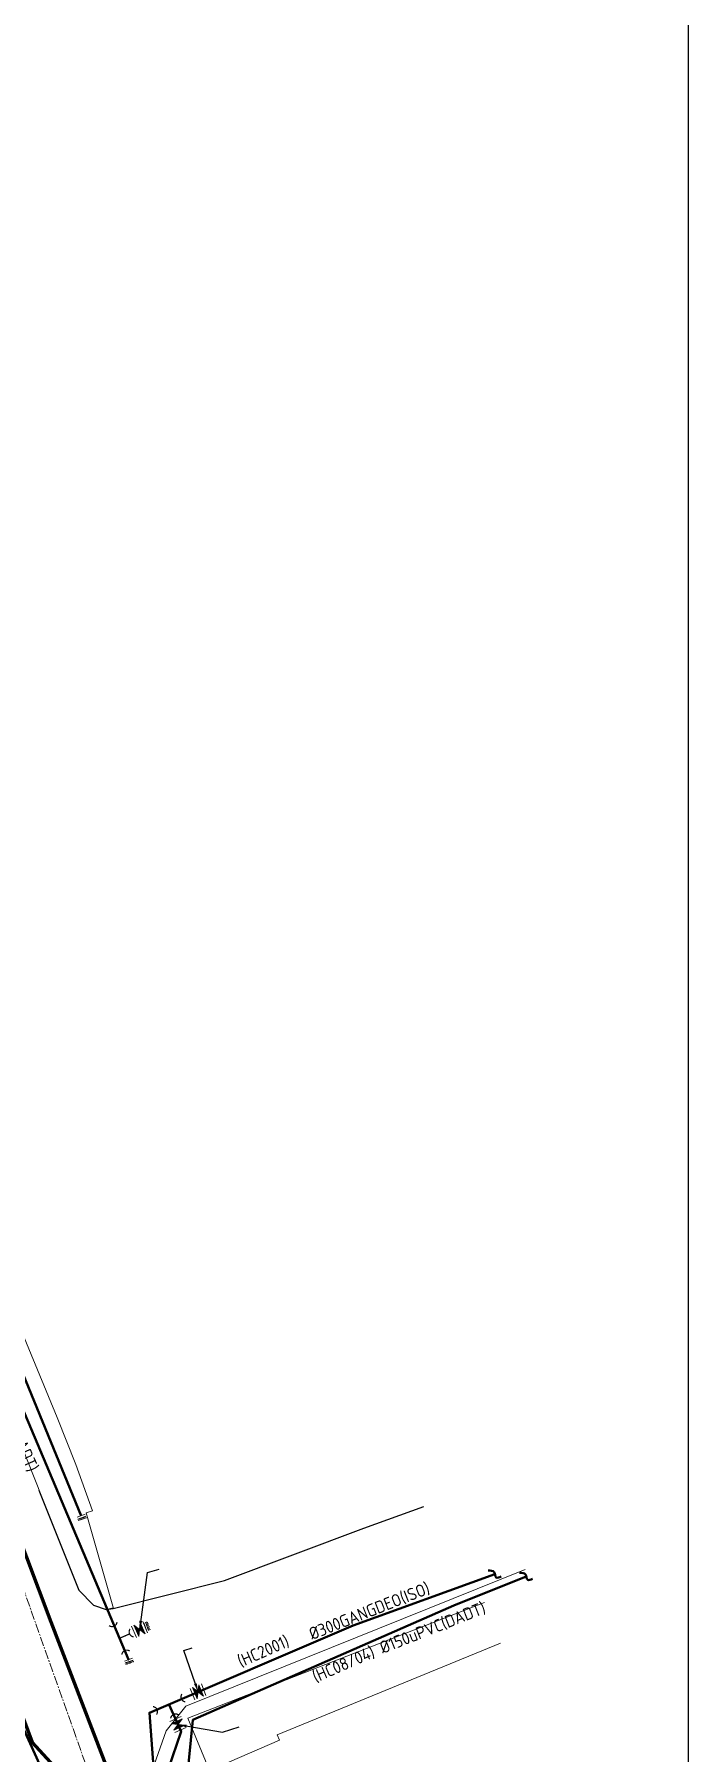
# Model space of a CAD drawing. Header units: inches. Extents: x 595615 to 1194060, y 1190840 to 2385448.
# Drawn here: x 597308.2 to 597361.2, y 1192922.8 to 1193062 of the extents above; entities that cross this region are included whole.
import ezdxf

# ---------------------------------------------------------------- set-up
doc = ezdxf.new("R2010")
doc.units = ezdxf.units.IN
doc.header["$MEASUREMENT"] = 0
doc.linetypes.add('CENTER2', pattern=[1.125, 0.75, -0.125, 0.125, -0.125])
doc.layers.get('Defpoints').update_dxf_attribs({"color": 1})
for name, color, linetype, lineweight in [('Chitiet', 4, 'Continuous', 9), ('DN 150 uPVC', 4, 'Continuous', 50), ('DN 300 DI', 4, 'Continuous', 50), ('DN 350 CI', 5, 'Continuous', 70), ('NAM-CDAI', 220, 'Continuous', 25), ('Nen tim duong', 9, 'CENTER2', 0), ('Nen_P14TB', 9, 'Continuous', 0), ('ONG CAP 2 (DADT)', 140, 'Continuous', 70), ('ONG CAP 3 (DADT)', 221, 'Continuous', 50), ('TEXT PIPE', 3, 'Continuous', 25), ('VAN', 7, 'Continuous', 20)]:
    doc.layers.add(name, color=color, linetype=linetype, lineweight=lineweight)
doc.layers.add('ki hieu van', color=170, linetype='Continuous')
doc.layers.add('Layer1', color=7, linetype='Continuous', lineweight=9, true_color=0xbdbdbd)
doc.styles.add('text', font='isocp2.shx')
doc.styles.add('VNI-HC', font='VHELVCN_0.TTF')
doc.dimstyles.new('DUONG KICH THUOC', dxfattribs={"dimtxt": 1, "dimasz": 0.7, "dimexe": 0.5, "dimexo": 0.3, "dimgap": 0.2, "dimtad": 1, "dimzin": 0, "dimdsep": 46, "dimtxsty": 'VNI-HC', "dimblk": 'ARCHTICK', "dimcen": 0.09, "dimdle": 0.5, "dimclrd": 256, "dimclre": 256, "dimclrt": 256, "dimadec": 0, "dimazin": 0, "dimtfac": 1, "dimtofl": 0, "dimtmove": 0, "dimatfit": 3, "dimfxl": 1, "dimtolj": 1, "dimtzin": 0, "dimlwd": -1, "dimlwe": -1, "dimarcsym": 0})

# ---------------------------------------------------------------- blocks, each defined once
blk = doc.blocks.new('VAN')
at = {"layer": 'VAN'}
h = blk.add_hatch(color=256, dxfattribs=at)
h.paths.add_polyline_path([(0.21, -0.5), (0.49, 0), (0.21, 0.5)])
h.paths.add_polyline_path([(0.77, 0.5), (0.49, 0), (0.77, -0.5)])
at = {"layer": 'VAN', "ltscale": 100}
for p, q in [((0, 0.5), (0, -0.5)), ((0.77, -0.5), (0.21, 0.5)), ((0.21, -0.5), (0.77, 0.5)), ((0.21, 0.5), (0.21, -0.5)), ((0.77, 0.5), (0.77, -0.5)), ((0.98, 0.5), (0.98, -0.5))]:
    blk.add_line(p, q, dxfattribs=at)
blk = doc.blocks.new('TE+VAN')
at = {"layer": 'Chitiet', "ltscale": 100, "const_width": 0.1}
for points in [[(-0.35, 1.28, 0.571257), (0.35, 1.28)], [(1.1, 0.35, 0.571257), (1.1, -0.35)], [(0.35, -1.28, 0.571257), (-0.35, -1.28)]]:
    blk.add_lwpolyline(points, format="xyb", dxfattribs=at)
for points in [[(0, -1.08), (0, 1.08)], [(0.9, 0), (0, 0)]]:
    blk.add_lwpolyline(points, dxfattribs=at)
at = {"layer": 'VAN'}
blk.add_blockref('VAN', (1.3, 0), dxfattribs=at)
blk = doc.blocks.new('BIT')
at = {"layer": 'Chitiet', "ltscale": 100}
for p, q in [((0.35, 0), (-0.35, 0)), ((-0.3, -0.16), (-0.35, -0.21)), ((0.35, -0.16), (-0.35, -0.16)), ((-0.18, -0.16), (-0.34, -0.33)), ((-0.06, -0.16), (-0.22, -0.33)), ((0.07, -0.16), (-0.09, -0.33)), ((0.19, -0.16), (0.03, -0.33)), ((0.32, -0.16), (0.15, -0.33)), ((0.35, -0.25), (0.28, -0.33))]:
    blk.add_line(p, q, dxfattribs=at)
blk = doc.blocks.new('_ArchTick')
at = {"color": 0, "linetype": 'ByBlock', "const_width": 0.15}
blk.add_lwpolyline([(-0.5, -0.5), (0.5, 0.5)], dxfattribs=at)

msp = doc.modelspace()

# ---------------------------------------------------------------- linework, layer by layer
at = {"ltscale": 2}
for points in [[(597308.55, 1192944.045), (597311.791, 1192935.933), (597312.972, 1192934.724), (597314.012, 1192934.365), (597314.582, 1192934.445)], [(597314.582, 1192934.445), (597323.59, 1192936.722), (597334.887, 1192940.971), (597339.766, 1192942.715)]]:
    msp.add_lwpolyline(points, dxfattribs=at)
at = {"layer": 'Defpoints'}
msp.add_lwpolyline([(597361.233, 1192441.604), (597361.233, 1193242.556), (596228.852, 1193242.556), (596228.852, 1192441.604)], close=True, dxfattribs=at)
at = {"layer": 'DN 150 uPVC'}
msp.add_lwpolyline([(597311.973, 1192941.97), (597288.398, 1192999.351), (597283.512, 1193012.144), (597282.013, 1193012.34), (597276.751, 1193024.522), (597276.869, 1193025.275), (597265.752, 1193058.306)], dxfattribs=at)
at = {"layer": 'DN 300 DI'}
msp.add_lwpolyline([(597195.029, 1192832.835), (597213.719, 1192846.722), (597213.719, 1192846.722), (597252.533, 1192875.041), (597252.533, 1192875.041), (597252.533, 1192875.041), (597252.533, 1192875.041), (597252.533, 1192875.041), (597252.533, 1192875.041), (597301.901, 1192910.31), (597301.901, 1192910.31), (597301.901, 1192910.31), (597301.901, 1192910.31), (597301.901, 1192910.31), (597301.901, 1192910.31), (597301.901, 1192910.31), (597301.901, 1192910.31), (597301.901, 1192910.31), (597301.901, 1192910.31), (597317.883, 1192920.897), (597317.507, 1192926.003), (597334.033, 1192933.085), (597345.527, 1192937.219)], dxfattribs=at)
msp.add_spline([(597344.975, 1192937.527), (597345.461, 1192937.384), (597345.637, 1192936.958), (597346.03, 1192937.042)], degree=3, dxfattribs=at)
at = {"layer": 'DN 350 CI'}
msp.add_lwpolyline([(597319.794, 1192913.047), (597318.281, 1192912.411), (597308.034, 1192923.59), (597303.904, 1192934.63)], dxfattribs=at)
at = {"layer": 'Layer1'}
for p, q in [((597327.877, 1192924.206), (597345.967, 1192931.636)), ((597322.387, 1192921.316), (597328.047, 1192923.786)), ((597327.877, 1192924.206), (597328.047, 1192923.786))]:
    msp.add_line(p, q, dxfattribs=at)
for points in [[(597347.967, 1192937.609), (597320.477, 1192926.546), (597318.857, 1192924.536)], [(597324.657, 1192913.706), (597323.467, 1192913.196), (597320.817, 1192919.526), (597322.747, 1192920.236), (597322.387, 1192921.316), (597320.637, 1192925.576), (597344.667, 1192934.926)], [(597318.857, 1192924.536), (597318.857, 1192924.536), (597318.857, 1192924.536), (597317.887, 1192921.776), (597318.407, 1192920.236)]]:
    msp.add_lwpolyline(points, dxfattribs=at)
at = {"layer": 'Nen tim duong'}
msp.add_line((597307.176, 1192936.379), (597314.603, 1192915.465), dxfattribs=at)
at = {"layer": 'Nen_P14TB'}
for p, q in [((597310.028, 1192949.93), (597296.028, 1192983.74)), ((597311.538, 1192946.13), (597310.028, 1192949.93)), ((597312.898, 1192942.35), (597311.538, 1192946.13)), ((597312.898, 1192942.35), (597312.388, 1192942.2)), ((597312.388, 1192942.2), (597314.588, 1192934.45)), ((597334.898, 1192940.96), (597323.598, 1192936.72)), ((597323.598, 1192936.72), (597314.588, 1192934.45))]:
    msp.add_line(p, q, dxfattribs=at)
msp.add_lwpolyline([(597314.568, 1192934.51), (597314.018, 1192934.37), (597312.978, 1192934.73), (597311.798, 1192935.94), (597311.798, 1192935.94), (597311.798, 1192935.94), (597300.478, 1192964.34), (597300.478, 1192964.34), (597300.478, 1192964.34), (597283.348, 1193004.23), (597278.298, 1193018.58), (597274.678, 1193026.7), (597274.388, 1193027.08), (597268.808, 1193043.63), (597268.598, 1193044.05), (597268.598, 1193044.05), (597268.598, 1193044.05), (597264.014, 1193057.687)], dxfattribs=at)
at = {"layer": 'ONG CAP 2 (DADT)'}
msp.add_lwpolyline([(597262.989, 1193052.899), (597265.975, 1193046.009), (597269.758, 1193035.267), (597272.22, 1193028.007), (597275.08, 1193020.757), (597278.799, 1193011.266), (597282.054, 1193002.499), (597284.979, 1192993.268), (597289.297, 1192982.784), (597291.563, 1192977.995), (597295.785, 1192968.605), (597302.09, 1192953.243), (597302.09, 1192953.243), (597302.09, 1192953.243), (597302.09, 1192953.243), (597302.09, 1192953.243), (597302.09, 1192953.243), (597305.582, 1192943.847), (597309.527, 1192933.365), (597315.498, 1192917.825)], dxfattribs=at)
at = {"layer": 'ONG CAP 3 (DADT)'}
for points in [[(597264.966, 1193058.026), (597276.329, 1193024.41), (597292.838, 1192984.664), (597315.81, 1192930.306), (597315.81, 1192930.306), (597315.81, 1192930.306)], [(597257.44, 1193051.892), (597259.157, 1193047.463), (597260.159, 1193042.739), (597261.467, 1193040.04), (597264.558, 1193032.906), (597267.156, 1193026.907), (597271.827, 1193016.124), (597274.513, 1193008.718), (597277.113, 1193001.547), (597279.286, 1192995.557), (597281.817, 1192988.774), (597284.701, 1192981.308), (597287.179, 1192975.111), (597287.94, 1192973.22), (597290.175, 1192967.683), (597292.424, 1192962.112), (597298.405, 1192947.296), (597300.226, 1192942.784), (597301.508, 1192939.609), (597302.774, 1192936.358), (597304.883, 1192930.887), (597306.962, 1192925.494), (597314.047, 1192909.773)], [(597319.082, 1192926.693), (597320.074, 1192924.496), (597319.02, 1192921.408), (597327.538, 1192900.953), (597340.09, 1192870.131), (597347.827, 1192852.12), (597350.903, 1192844.352), (597348.837, 1192838.238), (597354.078, 1192825.866), (597358.833, 1192814.107), (597359.315, 1192812.695)]]:
    msp.add_lwpolyline(points, dxfattribs=at)
at = {"layer": 'ONG CAP 3 (DADT)', "flags": 128}
msp.add_lwpolyline([(597320.549, 1192920.482), (597321.028, 1192925.427), (597342.197, 1192934.694), (597348.071, 1192937.036)], dxfattribs=at)
at = {"layer": 'ONG CAP 3 (DADT)'}
msp.add_spline([(597347.52, 1192937.344), (597348.006, 1192937.201), (597348.181, 1192936.775), (597348.575, 1192936.859)], degree=3, dxfattribs=at)

# ---------------------------------------------------------------- block references
at = {"layer": 'Chitiet'}
for name, p, rotation in [('BIT', (597311.973, 1192941.97), 19.78814078852362), ('TE+VAN', (597315.079, 1192932.03), 23.73154207573373), ('BIT', (597317.171, 1192932.95), 110.3906014740421), ('BIT', (597315.81, 1192930.306), 19.83264490063705), ('TE+VAN', (597319.116, 1192926.693), 293.6159502783846)]:
    msp.add_blockref(name, p, dxfattribs=dict(at, rotation=rotation))
at = {"layer": 'VAN', "rotation": 21.92206131389882}
msp.add_blockref('VAN', (597321.001, 1192927.51), dxfattribs=at)

# ---------------------------------------------------------------- texts
at = {"layer": 'NAM-CDAI', "style": 'text'}
for s, p in [('(HC2001)', (597324.933, 1192929.66)), ('(HC08/04)', (597331.004, 1192928.415))]:
    msp.add_text(s, height=1, rotation=23.57253, dxfattribs=at).set_placement(p)
at = {"layer": 'TEXT PIPE', "style": 'text'}
for s, rotation, p in [('%%c150uPVC(DADT)', 294.03691, (597303.963, 1192953.711)), ('%%c300GANGDEO(ISO)', 21.61951, (597330.697, 1192931.877)), ('%%c150uPVC(DADT)', 21.61951, (597336.437, 1192930.764))]:
    msp.add_text(s, height=1, rotation=rotation, dxfattribs=at).set_placement(p)

# ---------------------------------------------------------------- leaders
at = {"layer": 'ki hieu van'}
for points in [[(597316.722, 1192932.753), (597317.348, 1192937.379), (597318.302, 1192937.644)], [(597321.468, 1192927.7), (597320.291, 1192931.056), (597320.972, 1192931.266)], [(597319.835, 1192925.048), (597323.428, 1192924.442), (597324.79, 1192924.861)]]:
    msp.add_leader(points, dimstyle='DUONG KICH THUOC', override={"dimgap": 0.2, "dimtad": 0}, dxfattribs=at)

doc.saveas('drawing.dxf')
